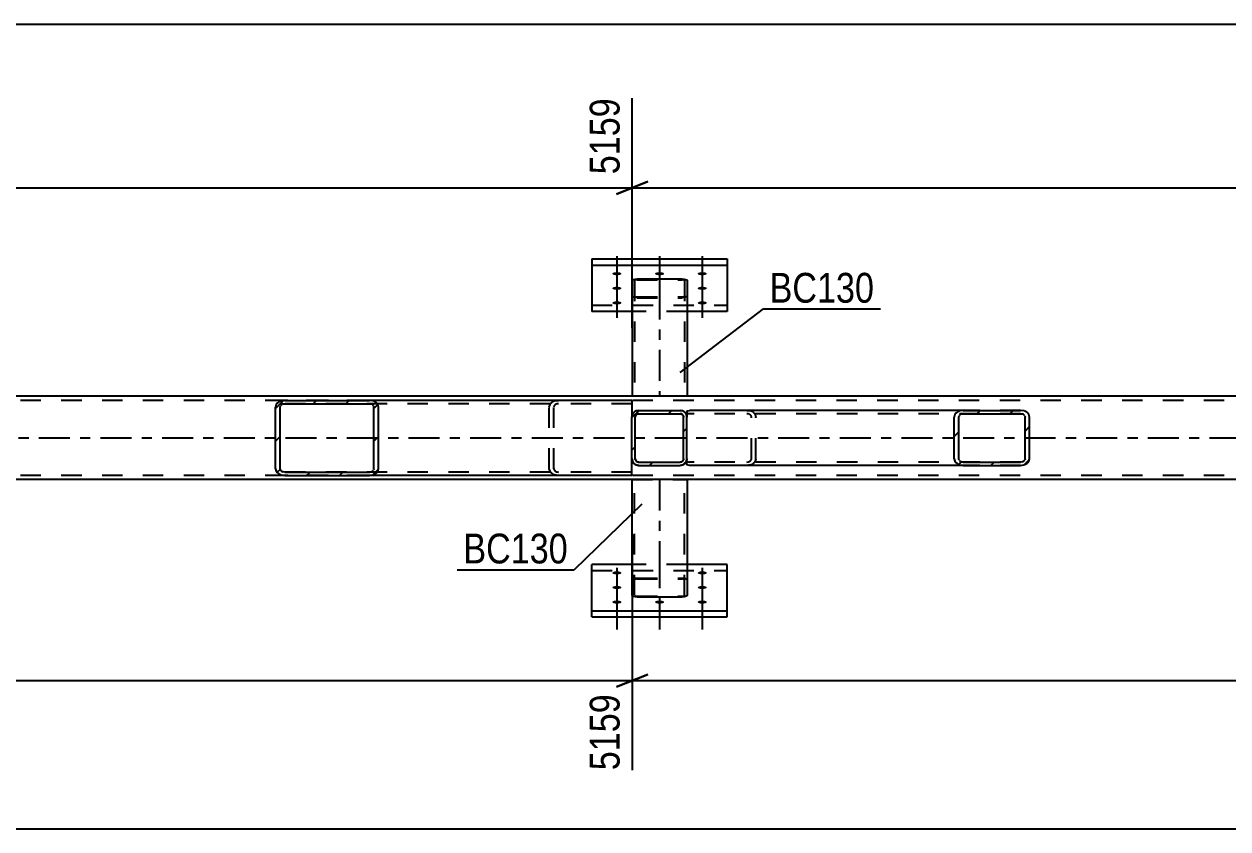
# Model space of a CAD drawing. Header units: millimetres. Extents: x 0 to 1189, y 0 to 841.
# Drawn here: x 168.2 to 283.9, y 390.1 to 467.5 of the extents above; entities that cross this region are included whole.
import ezdxf

# ---------------------------------------------------------------- set-up
doc = ezdxf.new("R2010")
doc.units = ezdxf.units.MM
doc.linetypes.add('DXK_LINE_DOT2', pattern=[3.9198, 1.9599, -1.9599])
doc.linetypes.add('DXK_LINE_DOT3', pattern=[5.9187, 2.979, -0.9799, 0.9799, -0.9799])
doc.styles.add('Arial Narrow', font='ARIALN.TTF', dxfattribs={"height": 0.2})

# ---------------------------------------------------------------- blocks, each defined once
blk = doc.blocks.new('Bolt-761551702-3603 - 3599')
at = {"linetype": 'Continuous'}
for points in [[(225.18, 443.64), (225.28, 443.63), (225.36, 443.62), (225.44, 443.61), (225.51, 443.59), (225.56, 443.56), (225.6, 443.53), (225.62, 443.5), (225.62, 443.47), (225.6, 443.44), (225.56, 443.41), (225.51, 443.39), (225.44, 443.36), (225.36, 443.35), (225.28, 443.34), (225.18, 443.34), (225.09, 443.34), (225, 443.35), (224.92, 443.36), (224.86, 443.39), (224.8, 443.41), (224.77, 443.44), (224.75, 443.47), (224.75, 443.5), (224.77, 443.53), (224.8, 443.56), (224.86, 443.59), (224.92, 443.61), (225, 443.62), (225.09, 443.63)], [(229.28, 443.64), (229.38, 443.63), (229.46, 443.62), (229.54, 443.61), (229.61, 443.59), (229.66, 443.56), (229.7, 443.53), (229.72, 443.5), (229.72, 443.47), (229.7, 443.44), (229.66, 443.41), (229.61, 443.39), (229.54, 443.36), (229.46, 443.35), (229.38, 443.34), (229.28, 443.34), (229.19, 443.34), (229.1, 443.35), (229.02, 443.36), (228.96, 443.39), (228.9, 443.41), (228.87, 443.44), (228.85, 443.47), (228.85, 443.5), (228.87, 443.53), (228.9, 443.56), (228.96, 443.59), (229.02, 443.61), (229.1, 443.62), (229.19, 443.63)], [(233.38, 443.64), (233.48, 443.63), (233.56, 443.62), (233.64, 443.61), (233.71, 443.59), (233.76, 443.56), (233.8, 443.53), (233.82, 443.5), (233.82, 443.47), (233.8, 443.44), (233.76, 443.41), (233.71, 443.39), (233.64, 443.36), (233.56, 443.35), (233.48, 443.34), (233.38, 443.34), (233.29, 443.34), (233.2, 443.35), (233.12, 443.36), (233.06, 443.39), (233, 443.41), (232.97, 443.44), (232.95, 443.47), (232.95, 443.5), (232.97, 443.53), (233, 443.56), (233.06, 443.59), (233.12, 443.61), (233.2, 443.62), (233.29, 443.63)], [(225.18, 442.23), (225.28, 442.23), (225.36, 442.22), (225.44, 442.21), (225.51, 442.18), (225.56, 442.16), (225.6, 442.13), (225.62, 442.1), (225.62, 442.07), (225.6, 442.04), (225.56, 442.01), (225.51, 441.98), (225.44, 441.96), (225.36, 441.95), (225.28, 441.94), (225.18, 441.93), (225.09, 441.94), (225, 441.95), (224.92, 441.96), (224.86, 441.98), (224.8, 442.01), (224.77, 442.04), (224.75, 442.07), (224.75, 442.1), (224.77, 442.13), (224.8, 442.16), (224.86, 442.18), (224.92, 442.21), (225, 442.22), (225.09, 442.23)], [(233.38, 442.23), (233.48, 442.23), (233.56, 442.22), (233.64, 442.21), (233.71, 442.18), (233.76, 442.16), (233.8, 442.13), (233.82, 442.1), (233.82, 442.07), (233.8, 442.04), (233.76, 442.01), (233.71, 441.98), (233.64, 441.96), (233.56, 441.95), (233.48, 441.94), (233.38, 441.93), (233.29, 441.94), (233.2, 441.95), (233.12, 441.96), (233.06, 441.98), (233, 442.01), (232.97, 442.04), (232.95, 442.07), (232.95, 442.1), (232.97, 442.13), (233, 442.16), (233.06, 442.18), (233.12, 442.21), (233.2, 442.22), (233.29, 442.23)], [(225.18, 440.83), (225.28, 440.83), (225.36, 440.82), (225.44, 440.8), (225.51, 440.78), (225.56, 440.76), (225.6, 440.73), (225.62, 440.7), (225.62, 440.67), (225.6, 440.63), (225.56, 440.61), (225.51, 440.58), (225.44, 440.56), (225.36, 440.54), (225.28, 440.53), (225.18, 440.53), (225.09, 440.53), (225, 440.54), (224.92, 440.56), (224.86, 440.58), (224.8, 440.61), (224.77, 440.63), (224.75, 440.67), (224.75, 440.7), (224.77, 440.73), (224.8, 440.76), (224.86, 440.78), (224.92, 440.8), (225, 440.82), (225.09, 440.83)], [(233.38, 440.83), (233.48, 440.83), (233.56, 440.82), (233.64, 440.8), (233.71, 440.78), (233.76, 440.76), (233.8, 440.73), (233.82, 440.7), (233.82, 440.67), (233.8, 440.63), (233.76, 440.61), (233.71, 440.58), (233.64, 440.56), (233.56, 440.54), (233.48, 440.53), (233.38, 440.53), (233.29, 440.53), (233.2, 440.54), (233.12, 440.56), (233.06, 440.58), (233, 440.61), (232.97, 440.63), (232.95, 440.67), (232.95, 440.7), (232.97, 440.73), (233, 440.76), (233.06, 440.78), (233.12, 440.8), (233.2, 440.82), (233.29, 440.83)]]:
    blk.add_hatch(color=1, dxfattribs=at).paths.add_polyline_path(points)
at = {"color": 1, "linetype": 'Continuous'}
for p, q in [((225.18, 445.18), (225.18, 442.06)), ((229.28, 445.18), (229.28, 442.06)), ((233.38, 445.18), (233.38, 442.06)), ((225.18, 443.77), (225.18, 440.66)), ((233.38, 443.77), (233.38, 440.66)), ((225.18, 442.37), (225.18, 439.25)), ((233.38, 442.37), (233.38, 439.25))]:
    blk.add_line(p, q, dxfattribs=at)
at = {"color": 1, "linetype": 'DXK_LINE_DOT2'}
blk.add_line((229.28, 442.37), (229.28, 439.25), dxfattribs=at)
blk = doc.blocks.new('Part-761551702-3737 - 3599')
at = {"color": 2, "linetype": 'Continuous'}
for p, q in [((1023.48, 431.71), (98.63, 431.71)), ((1023.48, 423.71), (98.63, 423.71))]:
    blk.add_line(p, q, dxfattribs=at)
at = {"color": 7, "linetype": 'DXK_LINE_DOT2'}
for p, q in [((1028.28, 431.31), (98.63, 431.31)), ((1028.28, 424.11), (98.63, 424.11))]:
    blk.add_line(p, q, dxfattribs=at)
at = {"color": 7, "linetype": 'DXK_LINE_DOT3'}
blk.add_line((98.63, 427.71), (1028.28, 427.71), dxfattribs=at)
blk = doc.blocks.new('Bolt-761551702-3682 - 3599')
at = {"linetype": 'Continuous'}
for points in [[(225.18, 414.59), (225.09, 414.59), (225, 414.6), (224.92, 414.62), (224.86, 414.64), (224.8, 414.66), (224.77, 414.69), (224.75, 414.72), (224.75, 414.75), (224.77, 414.79), (224.8, 414.81), (224.86, 414.84), (224.92, 414.86), (225, 414.88), (225.09, 414.89), (225.18, 414.89), (225.28, 414.89), (225.36, 414.88), (225.44, 414.86), (225.51, 414.84), (225.56, 414.81), (225.6, 414.79), (225.62, 414.75), (225.62, 414.72), (225.6, 414.69), (225.56, 414.66), (225.51, 414.64), (225.44, 414.62), (225.36, 414.6), (225.28, 414.59)], [(233.38, 414.59), (233.29, 414.59), (233.2, 414.6), (233.12, 414.62), (233.06, 414.64), (233, 414.66), (232.97, 414.69), (232.95, 414.72), (232.95, 414.75), (232.97, 414.79), (233, 414.81), (233.06, 414.84), (233.12, 414.86), (233.2, 414.88), (233.29, 414.89), (233.38, 414.89), (233.48, 414.89), (233.56, 414.88), (233.64, 414.86), (233.71, 414.84), (233.76, 414.81), (233.8, 414.79), (233.82, 414.75), (233.82, 414.72), (233.8, 414.69), (233.76, 414.66), (233.71, 414.64), (233.64, 414.62), (233.56, 414.6), (233.48, 414.59)], [(225.18, 413.19), (225.09, 413.19), (225, 413.2), (224.92, 413.22), (224.86, 413.24), (224.8, 413.26), (224.77, 413.29), (224.75, 413.32), (224.75, 413.35), (224.77, 413.38), (224.8, 413.41), (224.86, 413.44), (224.92, 413.46), (225, 413.47), (225.09, 413.48), (225.18, 413.49), (225.28, 413.48), (225.36, 413.47), (225.44, 413.46), (225.51, 413.44), (225.56, 413.41), (225.6, 413.38), (225.62, 413.35), (225.62, 413.32), (225.6, 413.29), (225.56, 413.26), (225.51, 413.24), (225.44, 413.22), (225.36, 413.2), (225.28, 413.19)], [(233.38, 413.19), (233.29, 413.19), (233.2, 413.2), (233.12, 413.22), (233.06, 413.24), (233, 413.26), (232.97, 413.29), (232.95, 413.32), (232.95, 413.35), (232.97, 413.38), (233, 413.41), (233.06, 413.44), (233.12, 413.46), (233.2, 413.47), (233.29, 413.48), (233.38, 413.49), (233.48, 413.48), (233.56, 413.47), (233.64, 413.46), (233.71, 413.44), (233.76, 413.41), (233.8, 413.38), (233.82, 413.35), (233.82, 413.32), (233.8, 413.29), (233.76, 413.26), (233.71, 413.24), (233.64, 413.22), (233.56, 413.2), (233.48, 413.19)], [(225.18, 411.78), (225.09, 411.79), (225, 411.8), (224.92, 411.81), (224.86, 411.83), (224.8, 411.86), (224.77, 411.89), (224.75, 411.92), (224.75, 411.95), (224.77, 411.98), (224.8, 412.01), (224.86, 412.04), (224.92, 412.06), (225, 412.07), (225.09, 412.08), (225.18, 412.09), (225.28, 412.08), (225.36, 412.07), (225.44, 412.06), (225.51, 412.04), (225.56, 412.01), (225.6, 411.98), (225.62, 411.95), (225.62, 411.92), (225.6, 411.89), (225.56, 411.86), (225.51, 411.83), (225.44, 411.81), (225.36, 411.8), (225.28, 411.79)], [(229.28, 411.78), (229.19, 411.79), (229.1, 411.8), (229.02, 411.81), (228.96, 411.83), (228.9, 411.86), (228.87, 411.89), (228.85, 411.92), (228.85, 411.95), (228.87, 411.98), (228.9, 412.01), (228.96, 412.04), (229.02, 412.06), (229.1, 412.07), (229.19, 412.08), (229.28, 412.09), (229.38, 412.08), (229.46, 412.07), (229.54, 412.06), (229.61, 412.04), (229.66, 412.01), (229.7, 411.98), (229.72, 411.95), (229.72, 411.92), (229.7, 411.89), (229.66, 411.86), (229.61, 411.83), (229.54, 411.81), (229.46, 411.8), (229.38, 411.79)], [(233.38, 411.78), (233.29, 411.79), (233.2, 411.8), (233.12, 411.81), (233.06, 411.83), (233, 411.86), (232.97, 411.89), (232.95, 411.92), (232.95, 411.95), (232.97, 411.98), (233, 412.01), (233.06, 412.04), (233.12, 412.06), (233.2, 412.07), (233.29, 412.08), (233.38, 412.09), (233.48, 412.08), (233.56, 412.07), (233.64, 412.06), (233.71, 412.04), (233.76, 412.01), (233.8, 411.98), (233.82, 411.95), (233.82, 411.92), (233.8, 411.89), (233.76, 411.86), (233.71, 411.83), (233.64, 411.81), (233.56, 411.8), (233.48, 411.79)]]:
    blk.add_hatch(color=1, dxfattribs=at).paths.add_polyline_path(points)
at = {"color": 1, "linetype": 'Continuous'}
for p, q in [((225.18, 415.23), (225.18, 412.11)), ((233.38, 415.23), (233.38, 412.11)), ((225.18, 413.83), (225.18, 410.71)), ((233.38, 413.83), (233.38, 410.71)), ((225.18, 412.42), (225.18, 409.3)), ((229.28, 412.42), (229.28, 409.3)), ((233.38, 412.42), (233.38, 409.3))]:
    blk.add_line(p, q, dxfattribs=at)
at = {"color": 1, "linetype": 'DXK_LINE_DOT2'}
blk.add_line((229.28, 415.23), (229.28, 412.11), dxfattribs=at)
blk = doc.blocks.new('Part-761551702-3618 - 3599')
at = {"color": 2, "linetype": 'Continuous'}
for p, q in [((226.64, 412.6), (226.64, 423.71)), ((231.92, 423.71), (231.92, 412.6)), ((226.68, 412.54), (226.64, 412.6)), ((226.78, 412.48), (226.68, 412.54)), ((226.94, 412.45), (226.78, 412.48)), ((227.12, 412.43), (226.94, 412.45)), ((227.12, 412.43), (231.44, 412.43)), ((231.63, 412.45), (231.44, 412.43)), ((231.78, 412.48), (231.63, 412.45)), ((231.89, 412.54), (231.78, 412.48)), ((231.92, 412.6), (231.89, 412.54))]:
    blk.add_line(p, q, dxfattribs=at)
at = {"color": 7, "linetype": 'DXK_LINE_DOT2'}
for p, q in [((226.64, 423.71), (231.92, 423.71)), ((226.88, 412.6), (226.88, 423.71)), ((231.68, 412.6), (231.68, 423.71)), ((226.64, 414.08), (226.68, 414.14)), ((226.68, 414.14), (226.78, 414.19)), ((226.78, 414.19), (226.94, 414.23)), ((226.9, 414.11), (226.88, 414.08)), ((226.95, 414.13), (226.9, 414.11)), ((226.94, 414.23), (227.12, 414.24)), ((227.03, 414.15), (226.95, 414.13)), ((227.12, 414.16), (227.03, 414.15)), ((227.12, 414.24), (231.44, 414.24)), ((227.12, 414.16), (231.44, 414.16)), ((231.44, 414.24), (231.63, 414.23)), ((231.54, 414.15), (231.44, 414.16)), ((231.61, 414.13), (231.54, 414.15)), ((231.61, 414.13), (231.63, 414.13)), ((231.63, 414.23), (231.78, 414.19)), ((231.63, 414.13), (231.67, 414.11)), ((231.68, 414.08), (231.67, 414.11)), ((231.78, 414.19), (231.89, 414.14)), ((231.89, 414.14), (231.92, 414.08)), ((226.88, 412.6), (226.9, 412.57)), ((226.9, 412.57), (226.95, 412.54)), ((226.95, 412.54), (227.03, 412.52)), ((227.03, 412.52), (227.12, 412.52)), ((227.12, 412.52), (231.44, 412.52)), ((231.44, 412.52), (231.54, 412.52)), ((231.54, 412.52), (231.61, 412.54)), ((231.61, 412.54), (231.67, 412.57)), ((231.67, 412.57), (231.68, 412.6))]:
    blk.add_line(p, q, dxfattribs=at)
at = {"color": 7, "linetype": 'DXK_LINE_DOT3'}
blk.add_line((229.28, 423.71), (229.28, 413.34), dxfattribs=at)
blk = doc.blocks.new('Part-761551702-3663 - 3599')
at = {"linetype": 'Continuous'}
h = blk.add_hatch(dxfattribs=at)
h.set_pattern_fill('', scale=0.7, style=0, pattern_type=0)
h.set_pattern_definition([(45, (231.519, 425.1189), (-1.57154, 1.57154), [])])
h.paths.add_polyline_path([(231.27, 425.07), (231.52, 425.12), (231.73, 425.26), (231.87, 425.47), (231.91, 425.71), (231.91, 429.71), (231.87, 429.96), (231.73, 430.16), (231.52, 430.3), (231.27, 430.35), (227.27, 430.35), (227.03, 430.3), (226.82, 430.16), (226.68, 429.96), (226.63, 429.71), (226.63, 425.71), (226.68, 425.47), (226.82, 425.26), (227.03, 425.12), (227.27, 425.07)])
h.paths.add_polyline_path([(227.15, 425.41), (227.05, 425.48), (226.98, 425.59), (226.95, 425.71), (226.95, 429.71), (226.98, 429.83), (227.05, 429.94), (227.15, 430.01), (227.27, 430.03), (231.27, 430.03), (231.4, 430.01), (231.5, 429.94), (231.57, 429.83), (231.59, 429.71), (231.59, 425.71), (231.57, 425.59), (231.5, 425.48), (231.4, 425.41), (231.27, 425.39), (227.27, 425.39)])
at = {"color": 7, "linetype": 'DXK_LINE_DOT2'}
for p, q in [((227.03, 430.3), (227.27, 430.35)), ((227.27, 430.35), (231.27, 430.35)), ((231.27, 430.35), (231.52, 430.3)), ((226.63, 429.71), (226.68, 429.96)), ((226.63, 425.71), (226.63, 429.71)), ((226.98, 429.83), (226.95, 429.71)), ((226.95, 425.71), (226.95, 429.71)), ((227.27, 430.03), (227.15, 430.01)), ((227.27, 430.03), (231.27, 430.03)), ((231.4, 430.01), (231.27, 430.03)), ((231.59, 429.71), (231.57, 429.83)), ((231.59, 425.71), (231.59, 429.71)), ((231.87, 429.96), (231.91, 429.71)), ((231.91, 425.71), (231.91, 429.71)), ((226.68, 425.47), (226.63, 425.71)), ((226.95, 425.71), (226.98, 425.59)), ((231.57, 425.59), (231.59, 425.71)), ((231.91, 425.71), (231.87, 425.47)), ((227.27, 425.07), (227.03, 425.12)), ((227.15, 425.41), (227.27, 425.39)), ((227.27, 425.39), (231.27, 425.39)), ((227.27, 425.07), (231.27, 425.07)), ((231.27, 425.39), (231.4, 425.41)), ((231.52, 425.12), (231.27, 425.07))]:
    blk.add_line(p, q, dxfattribs=at)
at = {"color": 2, "linetype": 'Continuous'}
for p, q in [((227.27, 430.35), (227.03, 430.3)), ((227.27, 430.35), (231.27, 430.35)), ((231.52, 430.3), (231.27, 430.35)), ((226.68, 429.96), (226.63, 429.71)), ((226.63, 425.71), (226.63, 429.71)), ((226.95, 429.71), (226.98, 429.83)), ((226.95, 425.71), (226.95, 429.71)), ((227.15, 430.01), (227.27, 430.03)), ((227.27, 430.03), (231.27, 430.03)), ((231.27, 430.03), (231.4, 430.01)), ((231.57, 429.83), (231.59, 429.71)), ((231.59, 425.71), (231.59, 429.71)), ((231.91, 429.71), (231.87, 429.96)), ((231.91, 425.71), (231.91, 429.71)), ((226.63, 425.71), (226.68, 425.47)), ((226.98, 425.59), (226.95, 425.71)), ((231.59, 425.71), (231.57, 425.59)), ((231.87, 425.47), (231.91, 425.71)), ((227.03, 425.12), (227.27, 425.07)), ((227.27, 425.39), (227.15, 425.41)), ((227.27, 425.39), (231.27, 425.39)), ((227.27, 425.07), (231.27, 425.07)), ((231.4, 425.41), (231.27, 425.39)), ((231.27, 425.07), (231.52, 425.12))]:
    blk.add_line(p, q, dxfattribs=at)
at = {"color": 7, "linetype": 'DXK_LINE_DOT3'}
blk.add_line((229.27, 427.71), (229.27, 427.71), dxfattribs=at)
at = {"color": 7, "linetype": 'DXK_LINE_DOT2'}
for centre, radius, start, end in [((227.27, 429.71), 0.64, 112.5, 157.5), ((231.27, 429.71), 0.64, 22.5, 67.5), ((227.27, 429.71), 0.32, 112.5, 157.5), ((231.27, 429.71), 0.32, 22.5, 67.5), ((227.27, 425.71), 0.64, 202.5, 247.5), ((227.27, 425.71), 0.32, 202.5, 247.5), ((231.27, 425.71), 0.32, 292.5, 337.5), ((231.27, 425.71), 0.64, 292.5, 337.5)]:
    blk.add_arc(centre, radius, start, end, dxfattribs=at)
at = {"color": 2, "linetype": 'Continuous'}
for centre, radius, start, end in [((227.27, 429.71), 0.64, 112.5, 157.5), ((231.27, 429.71), 0.64, 22.5, 67.5), ((227.27, 429.71), 0.32, 112.5, 157.5), ((231.27, 429.71), 0.32, 22.5, 67.5), ((227.27, 425.71), 0.64, 202.5, 247.5), ((227.27, 425.71), 0.32, 202.5, 247.5), ((231.27, 425.71), 0.32, 292.5, 337.5), ((231.27, 425.71), 0.64, 292.5, 337.5)]:
    blk.add_arc(centre, radius, start, end, dxfattribs=at)
blk = doc.blocks.new('Part-761551702-3854 - 3599')
at = {"linetype": 'Continuous'}
h = blk.add_hatch(dxfattribs=at)
h.set_pattern_fill('', scale=0.7, style=0, pattern_type=0)
h.set_pattern_definition([(45, (201.7378, 424.1589), (-1.57154, 1.57154), [])])
h.paths.add_polyline_path([(201.4, 424.11), (201.74, 424.16), (202.02, 424.3), (202.21, 424.51), (202.28, 424.75), (202.28, 430.67), (202.21, 430.92), (202.02, 431.12), (201.74, 431.26), (201.4, 431.31), (193.27, 431.31), (192.94, 431.26), (192.65, 431.12), (192.46, 430.92), (192.4, 430.67), (192.4, 424.75), (192.46, 424.51), (192.65, 424.3), (192.94, 424.16), (193.27, 424.11)])
h.paths.add_polyline_path([(193.11, 424.45), (192.96, 424.52), (192.87, 424.63), (192.84, 424.75), (192.84, 430.67), (192.87, 430.79), (192.96, 430.9), (193.11, 430.97), (193.27, 430.99), (201.4, 430.99), (201.57, 430.97), (201.71, 430.9), (201.81, 430.79), (201.84, 430.67), (201.84, 424.75), (201.81, 424.63), (201.71, 424.52), (201.57, 424.45), (201.4, 424.43), (193.27, 424.43)])
at = {"color": 2, "linetype": 'Continuous'}
for p, q in [((192.46, 430.92), (192.4, 430.67)), ((192.4, 424.75), (192.4, 430.67)), ((192.84, 430.67), (192.87, 430.79)), ((192.84, 424.75), (192.84, 430.67)), ((193.27, 431.31), (192.94, 431.26)), ((193.11, 430.97), (193.27, 430.99)), ((193.27, 431.31), (201.4, 431.31)), ((193.27, 430.99), (201.4, 430.99)), ((226.63, 431.31), (201.4, 431.31)), ((201.74, 431.26), (201.4, 431.31)), ((201.4, 430.99), (201.57, 430.97)), ((201.81, 430.79), (201.84, 430.67)), ((201.84, 424.75), (201.84, 430.67)), ((202.28, 430.67), (202.21, 430.92)), ((202.28, 424.75), (202.28, 430.67)), ((226.63, 431.31), (226.63, 429.71)), ((226.63, 424.75), (226.63, 425.71)), ((192.4, 424.75), (192.46, 424.51)), ((192.87, 424.63), (192.84, 424.75)), ((193.27, 424.43), (193.11, 424.45)), ((201.57, 424.45), (201.4, 424.43)), ((201.84, 424.75), (201.81, 424.63)), ((202.21, 424.51), (202.28, 424.75)), ((226.63, 424.11), (226.63, 424.75)), ((192.94, 424.16), (193.27, 424.11)), ((193.27, 424.43), (201.4, 424.43)), ((193.27, 424.11), (201.4, 424.11)), ((201.4, 424.11), (201.74, 424.16)), ((226.63, 424.11), (201.4, 424.11))]:
    blk.add_line(p, q, dxfattribs=at)
at = {"color": 7, "linetype": 'DXK_LINE_DOT2'}
for p, q in [((201.4, 431.31), (193.27, 431.31)), ((226.63, 430.99), (193.27, 430.99)), ((218.69, 430.67), (218.76, 430.92)), ((218.69, 424.75), (218.69, 430.67)), ((219.16, 430.79), (219.13, 430.67)), ((219.13, 424.75), (219.13, 430.67)), ((219.23, 431.26), (219.57, 431.31)), ((219.57, 430.99), (219.4, 430.97)), ((226.63, 425.71), (226.63, 429.71)), ((218.76, 424.51), (218.69, 424.75)), ((219.13, 424.75), (219.16, 424.63)), ((219.4, 424.45), (219.57, 424.43)), ((226.63, 424.11), (226.63, 424.63)), ((226.63, 424.43), (193.27, 424.43)), ((201.4, 424.11), (193.27, 424.11)), ((219.57, 424.11), (219.23, 424.16))]:
    blk.add_line(p, q, dxfattribs=at)
at = {"color": 2, "linetype": 'Continuous'}
for centre, radius, start, end in [((193.14, 430.49), 0.802, 104.5547, 147.5895), ((193.21, 430.58), 0.401, 104.5547, 147.5895), ((201.47, 430.58), 0.401, 32.4105, 75.4453), ((201.54, 430.49), 0.802, 32.4105, 75.4453), ((193.14, 424.94), 0.802, 212.4105, 255.4453), ((193.21, 424.84), 0.401, 212.4105, 255.4453), ((201.47, 424.84), 0.401, 284.5547, 327.5895), ((201.54, 424.94), 0.802, 284.5547, 327.5895)]:
    blk.add_arc(centre, radius, start, end, dxfattribs=at)
at = {"color": 7, "linetype": 'DXK_LINE_DOT2'}
for centre, radius, start, end in [((219.43, 430.49), 0.802, 104.5547, 147.5895), ((219.5, 430.58), 0.401, 104.5547, 147.5895), ((219.43, 424.94), 0.802, 212.4105, 255.4453), ((219.5, 424.84), 0.401, 212.4105, 255.4453)]:
    blk.add_arc(centre, radius, start, end, dxfattribs=at)
blk = doc.blocks.new('Part-761551702-3796 - 3599')
at = {"color": 2, "linetype": 'Continuous'}
for p, q in [((226.78, 442.94), (226.94, 442.97)), ((226.94, 442.97), (227.12, 442.99)), ((227.12, 442.99), (231.44, 442.99)), ((231.44, 442.99), (231.63, 442.97)), ((231.63, 442.97), (231.78, 442.94)), ((226.64, 442.82), (226.68, 442.89)), ((226.64, 442.82), (226.64, 431.71)), ((226.68, 442.89), (226.78, 442.94)), ((231.78, 442.94), (231.89, 442.89)), ((231.89, 442.89), (231.92, 442.82)), ((231.92, 442.82), (231.92, 431.71))]:
    blk.add_line(p, q, dxfattribs=at)
at = {"color": 7, "linetype": 'DXK_LINE_DOT2'}
for p, q in [((226.9, 442.85), (226.88, 442.82)), ((226.88, 442.82), (226.88, 431.71)), ((226.95, 442.88), (226.9, 442.85)), ((227.03, 442.9), (226.95, 442.88)), ((227.12, 442.9), (227.03, 442.9)), ((227.12, 442.9), (231.44, 442.9)), ((231.54, 442.9), (231.44, 442.9)), ((231.61, 442.88), (231.54, 442.9)), ((231.67, 442.85), (231.61, 442.88)), ((231.68, 442.82), (231.67, 442.85)), ((231.68, 442.82), (231.68, 431.71)), ((226.68, 441.28), (226.64, 441.34)), ((226.78, 441.23), (226.68, 441.28)), ((226.94, 441.19), (226.78, 441.23)), ((226.88, 441.34), (226.9, 441.31)), ((226.9, 441.31), (226.95, 441.29)), ((227.12, 441.18), (226.94, 441.19)), ((226.95, 441.29), (227.03, 441.27)), ((227.03, 441.27), (227.12, 441.26)), ((227.12, 441.26), (231.44, 441.26)), ((227.12, 441.18), (231.44, 441.18)), ((231.44, 441.26), (231.54, 441.27)), ((231.63, 441.19), (231.44, 441.18)), ((231.54, 441.27), (231.61, 441.29)), ((231.61, 441.29), (231.63, 441.29)), ((231.63, 441.29), (231.67, 441.31)), ((231.78, 441.23), (231.63, 441.19)), ((231.67, 441.31), (231.68, 441.34)), ((231.89, 441.28), (231.78, 441.23)), ((231.92, 441.34), (231.89, 441.28)), ((231.92, 431.71), (226.64, 431.71))]:
    blk.add_line(p, q, dxfattribs=at)
at = {"color": 7, "linetype": 'DXK_LINE_DOT3'}
blk.add_line((229.28, 442.08), (229.28, 431.71), dxfattribs=at)
blk = doc.blocks.new('Part-761551702-3798 - 3599')
at = {"linetype": 'Continuous'}
h = blk.add_hatch(dxfattribs=at)
h.set_pattern_fill('', scale=0.7, style=0, pattern_type=0)
h.set_pattern_definition([(45, (264.2917, 425.1189), (-1.57154, 1.57154), [])])
h.paths.add_polyline_path([(263.96, 425.07), (264.29, 425.12), (264.58, 425.26), (264.77, 425.47), (264.83, 425.71), (264.83, 429.71), (264.77, 429.96), (264.58, 430.16), (264.29, 430.3), (263.96, 430.35), (258.46, 430.35), (258.13, 430.3), (257.84, 430.16), (257.65, 429.96), (257.59, 429.71), (257.59, 425.71), (257.65, 425.47), (257.84, 425.26), (258.13, 425.12), (258.46, 425.07)])
h.paths.add_polyline_path([(258.3, 425.41), (258.15, 425.48), (258.06, 425.59), (258.03, 425.71), (258.03, 429.71), (258.06, 429.83), (258.15, 429.94), (258.3, 430.01), (258.46, 430.03), (263.96, 430.03), (264.12, 430.01), (264.27, 429.94), (264.36, 429.83), (264.39, 429.71), (264.39, 425.71), (264.36, 425.59), (264.27, 425.48), (264.12, 425.41), (263.96, 425.39), (258.46, 425.39)])
at = {"color": 2, "linetype": 'Continuous'}
for p, q in [((231.91, 430.31), (232.17, 430.35)), ((231.91, 430.31), (231.91, 429.71)), ((258.46, 430.35), (232.17, 430.35)), ((258.46, 430.35), (258.13, 430.3)), ((258.46, 430.35), (263.96, 430.35)), ((264.29, 430.3), (263.96, 430.35)), ((257.65, 429.96), (257.59, 429.71)), ((257.59, 425.71), (257.59, 429.71)), ((258.03, 429.71), (258.06, 429.83)), ((258.03, 425.71), (258.03, 429.71)), ((258.3, 430.01), (258.46, 430.03)), ((258.46, 430.03), (263.96, 430.03)), ((263.96, 430.03), (264.12, 430.01)), ((264.36, 429.83), (264.39, 429.71)), ((264.39, 425.71), (264.39, 429.71)), ((264.83, 429.71), (264.77, 429.96)), ((264.83, 425.71), (264.83, 429.71)), ((231.91, 425.12), (231.91, 425.71)), ((257.59, 425.71), (257.65, 425.47)), ((258.06, 425.59), (258.03, 425.71)), ((264.39, 425.71), (264.36, 425.59)), ((264.77, 425.47), (264.83, 425.71)), ((231.91, 425.11), (231.91, 425.12)), ((232.17, 425.07), (231.91, 425.11)), ((258.46, 425.07), (232.17, 425.07)), ((258.13, 425.12), (258.46, 425.07)), ((258.46, 425.39), (258.3, 425.41)), ((258.46, 425.39), (263.96, 425.39)), ((258.46, 425.07), (263.96, 425.07)), ((264.12, 425.41), (263.96, 425.39)), ((263.96, 425.07), (264.29, 425.12))]:
    blk.add_line(p, q, dxfattribs=at)
at = {"color": 7, "linetype": 'DXK_LINE_DOT2'}
for p, q in [((231.91, 430.31), (231.91, 429.96)), ((237.66, 430.35), (238, 430.3)), ((263.96, 430.35), (258.46, 430.35)), ((232, 430.01), (231.91, 429.96)), ((231.91, 425.26), (231.91, 429.71)), ((232.17, 430.03), (232, 430.01)), ((263.96, 430.03), (232.17, 430.03)), ((237.83, 430.01), (237.66, 430.03)), ((238.1, 429.71), (238.07, 429.83)), ((238.1, 425.71), (238.1, 429.71)), ((238.47, 429.96), (238.54, 429.71)), ((238.54, 425.71), (238.54, 429.71)), ((238.07, 425.59), (238.1, 425.71)), ((238.54, 425.71), (238.47, 425.47)), ((231.91, 425.46), (232, 425.41)), ((232, 425.41), (232.17, 425.39)), ((263.96, 425.39), (232.17, 425.39)), ((237.66, 425.39), (237.83, 425.41)), ((238, 425.12), (237.66, 425.07)), ((263.96, 425.07), (258.46, 425.07))]:
    blk.add_line(p, q, dxfattribs=at)
for centre, radius, start, end in [((237.8, 429.53), 0.802, 32.4104, 75.4453), ((237.73, 429.62), 0.401, 32.4104, 75.4453), ((237.73, 425.8), 0.401, 284.5547, 327.5896), ((237.8, 425.9), 0.802, 284.5547, 327.5896)]:
    blk.add_arc(centre, radius, start, end, dxfattribs=at)
at = {"color": 2, "linetype": 'Continuous'}
for centre, radius, start, end in [((258.33, 429.53), 0.802, 104.5547, 147.5896), ((264.09, 429.53), 0.802, 32.4104, 75.4453), ((258.4, 429.62), 0.401, 104.5547, 147.5896), ((264.02, 429.62), 0.401, 32.4104, 75.4453), ((258.33, 425.9), 0.802, 212.4104, 255.4453), ((258.4, 425.8), 0.401, 212.4104, 255.4453), ((264.02, 425.8), 0.401, 284.5547, 327.5896), ((264.09, 425.9), 0.802, 284.5547, 327.5896)]:
    blk.add_arc(centre, radius, start, end, dxfattribs=at)
blk = doc.blocks.new('Part-761551702-3801 - 3599')
at = {"color": 2, "linetype": 'Continuous'}
for p, q in [((222.78, 444.91), (235.78, 444.91)), ((222.78, 444.91), (222.78, 439.86)), ((222.78, 444.31), (235.78, 444.31)), ((235.78, 444.91), (235.78, 439.86)), ((226.64, 439.86), (222.78, 439.86)), ((235.78, 439.86), (231.92, 439.86))]:
    blk.add_line(p, q, dxfattribs=at)
at = {"color": 7, "linetype": 'DXK_LINE_DOT2'}
for p, q in [((222.78, 440.46), (235.78, 440.46)), ((231.92, 439.86), (226.64, 439.86))]:
    blk.add_line(p, q, dxfattribs=at)
blk = doc.blocks.new('Part-761551702-3847 - 3599')
at = {"color": 2, "linetype": 'Continuous'}
for p, q in [((222.78, 410.51), (222.78, 415.56)), ((226.64, 415.56), (222.78, 415.56)), ((235.78, 415.56), (231.92, 415.56)), ((235.78, 410.51), (235.78, 415.56)), ((222.78, 411.11), (235.78, 411.11)), ((222.78, 410.51), (235.78, 410.51))]:
    blk.add_line(p, q, dxfattribs=at)
at = {"color": 7, "linetype": 'DXK_LINE_DOT2'}
for p, q in [((231.92, 415.56), (226.64, 415.56)), ((222.78, 414.96), (235.78, 414.96))]:
    blk.add_line(p, q, dxfattribs=at)
blk = doc.blocks.new('StraightDimension-761551702-18520 - 3599')
at = {"color": 7, "linetype": 'Continuous'}
for p, q in [((226.64, 438.27), (226.64, 460.35)), ((228.14, 452.34), (225.14, 451.14)), ((226.64, 451.74), (466.64, 451.74))]:
    blk.add_line(p, q, dxfattribs=at)
blk = doc.blocks.new('StraightDimension-761551702-18521 - 3599')
at = {"color": 7, "linetype": 'Continuous'}
for p, q in [((226.64, 438.27), (226.64, 460.35)), ((225.14, 451.14), (228.14, 452.34)), ((85.73, 451.74), (226.64, 451.74))]:
    blk.add_line(p, q, dxfattribs=at)
at = {"color": 0, "linetype": 'Continuous'}
blk.add_wipeout([(226.04, 460.95), (221.84, 460.95), (221.84, 452.44), (226.04, 452.44)], dxfattribs=at)
at = {"color": 3, "linetype": 'Continuous', "style": 'Arial Narrow'}
blk.add_text('5159', height=2.863, rotation=90.0002, dxfattribs=at).set_placement((225.44, 453.04))
blk = doc.blocks.new('StraightDimension-761551702-18764 - 3599')
at = {"color": 7, "linetype": 'Continuous'}
for p, q in [((226.64, 418.43), (226.64, 395.78)), ((228.14, 404.99), (225.14, 403.79)), ((226.64, 404.39), (466.64, 404.39))]:
    blk.add_line(p, q, dxfattribs=at)
blk = doc.blocks.new('StraightDimension-761551702-18765 - 3599')
at = {"color": 7, "linetype": 'Continuous'}
for p, q in [((226.64, 418.43), (226.64, 395.78)), ((225.14, 403.79), (228.14, 404.99)), ((85.73, 404.39), (226.64, 404.39))]:
    blk.add_line(p, q, dxfattribs=at)
at = {"color": 0, "linetype": 'Continuous'}
blk.add_wipeout([(226.04, 403.69), (221.84, 403.69), (221.84, 395.18), (226.04, 395.18)], dxfattribs=at)
at = {"color": 3, "linetype": 'Continuous', "style": 'Arial Narrow'}
blk.add_text('5159', height=2.863, rotation=90.0002, dxfattribs=at).set_placement((225.44, 395.78))
blk = doc.blocks.new('StraightDimension-761551702-18864 - 3599')
at = {"color": 7, "linetype": 'Continuous'}
blk.add_line((85.73, 390.14), (1028.28, 390.14), dxfattribs=at)
blk = doc.blocks.new('StraightDimension-761551702-18957 - 3599')
at = {"color": 7, "linetype": 'Continuous'}
blk.add_line((84.73, 467.47), (1029.28, 467.47), dxfattribs=at)
blk = doc.blocks.new('Mark-761551702-3614 - 3599')
at = {"color": 30, "linetype": 'Continuous'}
for p in [(227.59, 421.34), (209.83, 415.05)]:
    blk.add_line(p, (221.08, 415.05), dxfattribs=at)
at = {"color": 0}
blk.add_wipeout([(220.48, 415.65), (220.48, 418.65), (210.43, 418.65), (210.43, 415.65)], dxfattribs=at)
blk.add_wipeout([(220.48, 415.65), (220.48, 418.65), (210.43, 418.65), (210.43, 415.65)], dxfattribs=at)
at = {"color": 3, "style": 'Arial Narrow'}
blk.add_text('BC130', height=2.863, dxfattribs=at).set_placement((210.43, 415.65))
blk = doc.blocks.new('Mark-761551702-3792 - 3599')
at = {"color": 30, "linetype": 'Continuous'}
for p, q in [((231.27, 433.98), (239.25, 440.1)), ((239.25, 440.1), (250.5, 440.1))]:
    blk.add_line(p, q, dxfattribs=at)
at = {"color": 0}
blk.add_wipeout([(249.9, 440.7), (249.9, 443.7), (239.85, 443.7), (239.85, 440.7)], dxfattribs=at)
blk.add_wipeout([(249.9, 440.7), (249.9, 443.7), (239.85, 443.7), (239.85, 440.7)], dxfattribs=at)
at = {"color": 3, "style": 'Arial Narrow'}
blk.add_text('BC130', height=2.863, dxfattribs=at).set_placement((239.85, 440.7))

msp = doc.modelspace()

# ---------------------------------------------------------------- block references
for name in ['Part-761551702-3801 - 3599', 'Bolt-761551702-3603 - 3599', 'Part-761551702-3796 - 3599', 'Part-761551702-3737 - 3599', 'Part-761551702-3854 - 3599', 'Part-761551702-3663 - 3599', 'Part-761551702-3798 - 3599', 'Part-761551702-3618 - 3599', 'Part-761551702-3847 - 3599', 'Bolt-761551702-3682 - 3599']:
    msp.add_blockref(name, (0, 0))

# ---------------------------------------------------------------- next in the draw order: block references
for name in ['StraightDimension-761551702-18520 - 3599', 'StraightDimension-761551702-18764 - 3599']:
    msp.add_blockref(name, (0, 0))

# ---------------------------------------------------------------- next in the draw order: block references
for name in ['StraightDimension-761551702-18521 - 3599', 'StraightDimension-761551702-18765 - 3599']:
    msp.add_blockref(name, (0, 0))

# ---------------------------------------------------------------- next in the draw order: block references
for name in ['StraightDimension-761551702-18957 - 3599', 'StraightDimension-761551702-18864 - 3599']:
    msp.add_blockref(name, (0, 0))

# ---------------------------------------------------------------- next in the draw order: block references
for name in ['Mark-761551702-3792 - 3599', 'Mark-761551702-3614 - 3599']:
    msp.add_blockref(name, (0, 0))

doc.saveas('drawing.dxf')
